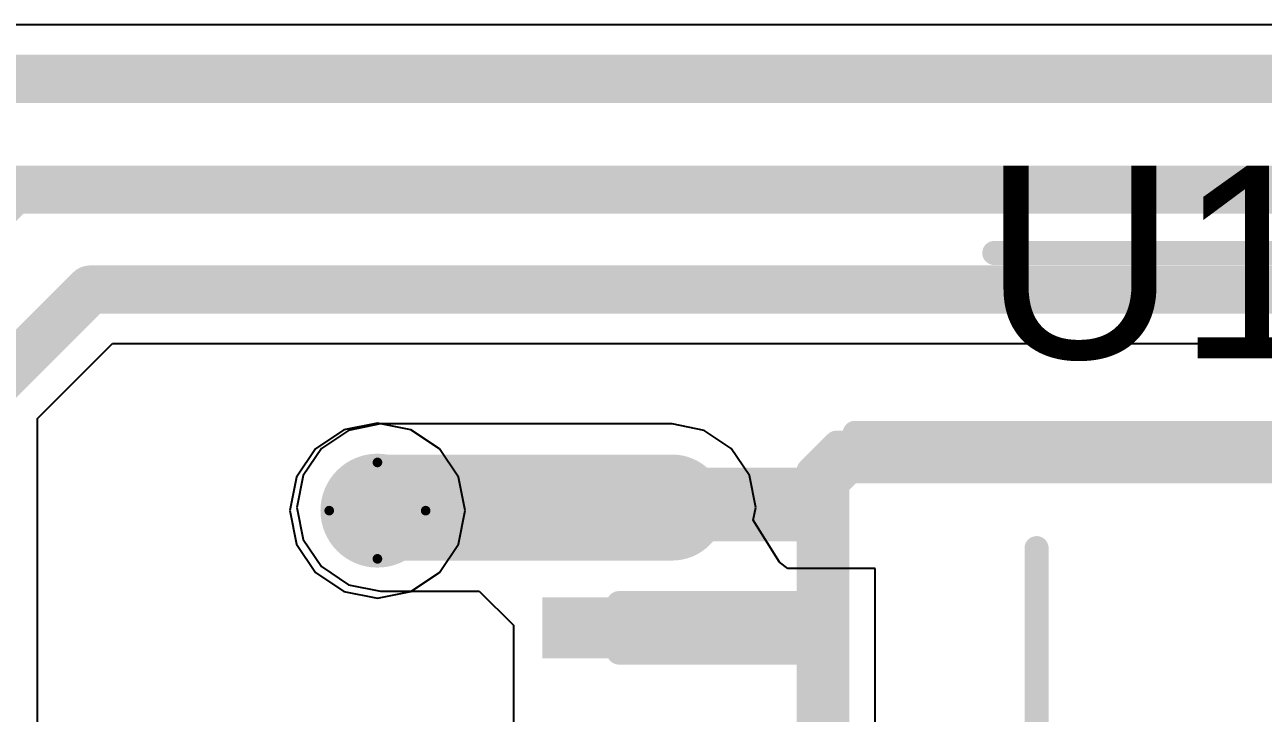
# Model space of a CAD drawing. Header units: millimetres. Extents: x -16 to 330, y -45 to 150.
# Drawn here: x 56.68 to 63.2, y 66.58 to 70.21 of the extents above; entities that cross this region are included whole.
import ezdxf

# ---------------------------------------------------------------- set-up
doc = ezdxf.new("R2010")
doc.units = ezdxf.units.MM
for name, color, linetype in [('BottomLayer', 5, 'Continuous'), ('BottomSolder', 6, 'Continuous'), ('DrillDrawing', 1, 'Continuous'), ('Mechanical13', 56, 'Continuous'), ('MidLayer1', 16, 'Continuous'), ('MidLayer2', 76, 'Continuous'), ('TopLayer', 1, 'Continuous'), ('TopOverlay', 2, 'Continuous'), ('TopPaste', 8, 'Continuous'), ('TopSolder', 216, 'Continuous'), ('ViaHoleLayer', 16, 'Continuous')]:
    doc.layers.add(name, color=color, linetype=linetype)
doc.styles.add('Arial', font='arial.ttf', dxfattribs={"height": 0.2})

# ---------------------------------------------------------------- blocks, each defined once
blk = doc.blocks.new('TSSOP_20_59')
at = {"layer": 'TopLayer'}
for points in [[(3.6, -2.115), (3.6, -2.435), (2, -2.435), (2, -2.115)], [(3.6, -2.765), (3.6, -3.085), (2, -3.085), (2, -2.765)]]:
    blk.add_hatch(color=1, dxfattribs=at).paths.add_polyline_path(points)
at = {"layer": 'TopPaste'}
for points in [[(3.6, -2.115), (3.6, -2.435), (2, -2.435), (2, -2.115)], [(3.6, -2.765), (3.6, -3.085), (2, -3.085), (2, -2.765)]]:
    blk.add_hatch(color=8, dxfattribs=at).paths.add_polyline_path(points)
at = {"layer": 'TopSolder'}
for points in [[(3.6, -2.115), (3.6, -2.435), (2, -2.435), (2, -2.115)], [(3.6, -2.765), (3.6, -3.085), (2, -3.085), (2, -2.765)]]:
    blk.add_hatch(color=216, dxfattribs=at).paths.add_polyline_path(points)
at = {"layer": 'TopOverlay', "const_width": 0.127}
blk.add_lwpolyline([(1.9542, -3.302), (-1.9066, -3.302)], dxfattribs=at)
at = {"layer": 'TopOverlay', "const_width": 0.0635}
blk.add_lwpolyline([(1.9224, -3.302, 1), (1.9859, -3.302, 1)], format="xyb", close=True, dxfattribs=at)

msp = doc.modelspace()

# ---------------------------------------------------------------- hatches: boundary and pattern name
at = {"layer": 'BottomLayer'}
h = msp.add_hatch(color=5, dxfattribs=at)
edge = h.paths.add_edge_path()
edge.add_arc((58.5349, 67.6512), 0.3, 0, 360)
at = {"layer": 'BottomSolder'}
h = msp.add_hatch(color=6, dxfattribs=at)
edge = h.paths.add_edge_path()
edge.add_arc((58.5349, 67.6512), 0.15, 0, 360)
at = {"layer": 'MidLayer1'}
h = msp.add_hatch(color=16, dxfattribs=at)
edge = h.paths.add_edge_path()
edge.add_arc((58.5349, 67.6512), 0.3, 0, 360)
at = {"layer": 'MidLayer2'}
h = msp.add_hatch(color=76, dxfattribs=at)
edge = h.paths.add_edge_path()
edge.add_arc((58.5349, 67.6512), 0.3, 0, 360)
at = {"layer": 'TopLayer'}
h = msp.add_hatch(color=1, dxfattribs=at)
edge = h.paths.add_edge_path()
edge.add_arc((58.5349, 67.6512), 0.3, 0, 360)
at = {"layer": 'TopSolder'}
h = msp.add_hatch(color=216, dxfattribs=at)
edge = h.paths.add_edge_path()
edge.add_arc((58.5349, 67.6512), 0.15, 0, 360)
at = {"layer": 'ViaHoleLayer'}
h = msp.add_hatch(color=16, dxfattribs=at)
edge = h.paths.add_edge_path()
edge.add_arc((58.5349, 67.6512), 0.15, 0, 360)

# ---------------------------------------------------------------- linework, layer by layer
at = {"layer": 'BottomLayer'}
for p, q in [((67.9154, 70.2111), (53.721, 70.2111)), ((56.745, 68.1362), (57.1401, 68.5313)), ((57.1401, 68.5313), (67.4762, 68.5313)), ((56.745, 66.0704), (56.745, 68.1362))]:
    msp.add_line(p, q, dxfattribs=at)
at = {"layer": 'BottomLayer', "const_width": 0.254}
for points in [[(53.721, 69.9262), (68.0334, 69.9262)], [(55.8951, 68.6205), (56.6166, 69.342)], [(56.6166, 69.342), (67.9701, 69.342)], [(56.4601, 68.2542), (57.0221, 68.8161)], [(57.0221, 68.8161), (67.5942, 68.8161)]]:
    msp.add_lwpolyline(points, dxfattribs=at)
at = {"layer": 'BottomLayer', "const_width": 0.127}
for points in [[(56.5531, 69.342, 1), (56.6801, 69.342, 1)], [(56.5531, 69.342, 1), (56.6801, 69.342, 1)], [(56.9586, 68.8161, 1), (57.0856, 68.8161, 1)], [(56.9586, 68.8161, 1), (57.0856, 68.8161, 1)]]:
    msp.add_lwpolyline(points, format="xyb", close=True, dxfattribs=at)
at = {"layer": 'DrillDrawing', "const_width": 0.0508}
for points in [[(58.2809, 67.6512), (58.5349, 67.9052)], [(58.5349, 67.9052), (58.7889, 67.6512)], [(58.2809, 67.6512), (58.5349, 67.3972)], [(58.5349, 67.3972), (58.7889, 67.6512)]]:
    msp.add_lwpolyline(points, dxfattribs=at)
at = {"layer": 'DrillDrawing', "const_width": 0.0254}
for points in [[(58.5222, 67.9052, 1), (58.5476, 67.9052, 1)], [(58.5222, 67.9052, 1), (58.5476, 67.9052, 1)], [(58.2682, 67.6512, 1), (58.2936, 67.6512, 1)], [(58.2682, 67.6512, 1), (58.2936, 67.6512, 1)], [(58.7762, 67.6512, 1), (58.8016, 67.6512, 1)], [(58.7762, 67.6512, 1), (58.8016, 67.6512, 1)], [(58.5222, 67.3972, 1), (58.5476, 67.3972, 1)], [(58.5222, 67.3972, 1), (58.5476, 67.3972, 1)]]:
    msp.add_lwpolyline(points, format="xyb", close=True, dxfattribs=at)
at = {"layer": 'Mechanical13', "const_width": 0.127}
for points in [[(61.7839, 69.0088), (65.7562, 69.0088)], [(61.7839, 69.0088), (65.7562, 69.0088)], [(60.8062, 67.8638), (60.9512, 68.0088)], [(60.9512, 68.0088), (65.0612, 68.0088)], [(60.9512, 68.0088), (61.0267, 67.8578)], [(60.8562, 67.8388), (60.9762, 67.9588)], [(60.9762, 67.9588), (65.0362, 67.9588)], [(60.8062, 67.8638), (60.9572, 67.7883)], [(60.8062, 67.8138), (60.8062, 67.8638)], [(60.8562, 61.6788), (60.8562, 67.8388)], [(60.9572, 67.7883), (61.0267, 67.8578)], [(61.0267, 67.8578), (64.9858, 67.8578)], [(59.8062, 67.8138), (60.2562, 67.8138)], [(59.8062, 67.5538), (59.8062, 67.8138)], [(60.2562, 67.8138), (60.3562, 67.8138)], [(60.2562, 67.5538), (60.2562, 67.8138)], [(60.3562, 67.8138), (60.6062, 67.8138)], [(60.3562, 67.5538), (60.3562, 67.8138)], [(60.6062, 67.8138), (60.8562, 67.8138)], [(60.6062, 67.5538), (60.6062, 67.8138)], [(60.9572, 61.7293), (60.9572, 67.7883)], [(59.8062, 67.5538), (60.2562, 67.5538)], [(60.2562, 67.5538), (60.3562, 67.5538)], [(60.3562, 67.5538), (60.6062, 67.5538)], [(60.6062, 67.5538), (60.8562, 67.5538)], [(60.8062, 67.1638), (60.8062, 67.5538)], [(62.0062, 59.5088), (62.0062, 67.4535)], [(62.0062, 59.5088), (62.0062, 67.4535)], [(59.8062, 67.1638), (60.2562, 67.1638)], [(59.8062, 66.9038), (59.8062, 67.1638)], [(60.2562, 67.1638), (60.3562, 67.1638)], [(60.2562, 66.9038), (60.2562, 67.1638)], [(60.3562, 67.1638), (60.6062, 67.1638)], [(60.3562, 66.9038), (60.3562, 67.1638)], [(60.6062, 67.1638), (60.8562, 67.1638)], [(60.6062, 66.9038), (60.6062, 67.1638)], [(59.8062, 66.9038), (60.2562, 66.9038)], [(60.2562, 66.9038), (60.3562, 66.9038)], [(60.3562, 66.9038), (60.6062, 66.9038)], [(60.6062, 66.9038), (60.8562, 66.9038)], [(60.8062, 66.5138), (60.8062, 66.9038)]]:
    msp.add_lwpolyline(points, dxfattribs=at)
at = {"layer": 'Mechanical13', "const_width": 0.0635}
for points in [[(61.7521, 69.0088, 1), (61.8156, 69.0088, 1)], [(61.7521, 69.0088, 1), (61.8156, 69.0088, 1)], [(60.9195, 68.0088, 1), (60.983, 68.0088, 1)], [(60.9195, 68.0088, 1), (60.983, 68.0088, 1)], [(60.9195, 68.0088, 1), (60.983, 68.0088, 1)], [(60.9445, 67.9588, 1), (61.008, 67.9588, 1)], [(60.9445, 67.9588, 1), (61.008, 67.9588, 1)], [(60.7745, 67.8638, 1), (60.838, 67.8638, 1)], [(60.7745, 67.8638, 1), (60.838, 67.8638, 1)], [(60.7745, 67.8638, 1), (60.838, 67.8638, 1)], [(60.8245, 67.8388, 1), (60.888, 67.8388, 1)], [(60.8245, 67.8388, 1), (60.888, 67.8388, 1)], [(60.995, 67.8578, 1), (61.0585, 67.8578, 1)], [(60.995, 67.8578, 1), (61.0585, 67.8578, 1)], [(60.995, 67.8578, 1), (61.0585, 67.8578, 1)], [(59.7745, 67.8138, 1), (59.838, 67.8138, 1)], [(59.7745, 67.8138, 1), (59.838, 67.8138, 1)], [(60.2245, 67.8138, 1), (60.288, 67.8138, 1)], [(60.2245, 67.8138, 1), (60.288, 67.8138, 1)], [(60.2245, 67.8138, 1), (60.288, 67.8138, 1)], [(60.3245, 67.8138, 1), (60.388, 67.8138, 1)], [(60.3245, 67.8138, 1), (60.388, 67.8138, 1)], [(60.3245, 67.8138, 1), (60.388, 67.8138, 1)], [(60.5745, 67.8138, 1), (60.638, 67.8138, 1)], [(60.5745, 67.8138, 1), (60.638, 67.8138, 1)], [(60.5745, 67.8138, 1), (60.638, 67.8138, 1)], [(60.7745, 67.8138, 1), (60.838, 67.8138, 1)], [(60.8245, 67.8138, 1), (60.888, 67.8138, 1)], [(60.9255, 67.7883, 1), (60.989, 67.7883, 1)], [(60.9255, 67.7883, 1), (60.989, 67.7883, 1)], [(60.9255, 67.7883, 1), (60.989, 67.7883, 1)], [(59.7745, 67.5538, 1), (59.838, 67.5538, 1)], [(59.7745, 67.5538, 1), (59.838, 67.5538, 1)], [(60.2245, 67.5538, 1), (60.288, 67.5538, 1)], [(60.2245, 67.5538, 1), (60.288, 67.5538, 1)], [(60.2245, 67.5538, 1), (60.288, 67.5538, 1)], [(60.3245, 67.5538, 1), (60.388, 67.5538, 1)], [(60.3245, 67.5538, 1), (60.388, 67.5538, 1)], [(60.3245, 67.5538, 1), (60.388, 67.5538, 1)], [(60.5745, 67.5538, 1), (60.638, 67.5538, 1)], [(60.5745, 67.5538, 1), (60.638, 67.5538, 1)], [(60.5745, 67.5538, 1), (60.638, 67.5538, 1)], [(60.7745, 67.5538, 1), (60.838, 67.5538, 1)], [(60.8245, 67.5538, 1), (60.888, 67.5538, 1)], [(61.9745, 67.4535, 1), (62.038, 67.4535, 1)], [(61.9745, 67.4535, 1), (62.038, 67.4535, 1)], [(59.7745, 67.1638, 1), (59.838, 67.1638, 1)], [(59.7745, 67.1638, 1), (59.838, 67.1638, 1)], [(60.2245, 67.1638, 1), (60.288, 67.1638, 1)], [(60.2245, 67.1638, 1), (60.288, 67.1638, 1)], [(60.2245, 67.1638, 1), (60.288, 67.1638, 1)], [(60.3245, 67.1638, 1), (60.388, 67.1638, 1)], [(60.3245, 67.1638, 1), (60.388, 67.1638, 1)], [(60.3245, 67.1638, 1), (60.388, 67.1638, 1)], [(60.5745, 67.1638, 1), (60.638, 67.1638, 1)], [(60.5745, 67.1638, 1), (60.638, 67.1638, 1)], [(60.5745, 67.1638, 1), (60.638, 67.1638, 1)], [(60.7745, 67.1638, 1), (60.838, 67.1638, 1)], [(60.8245, 67.1638, 1), (60.888, 67.1638, 1)], [(59.7745, 66.9038, 1), (59.838, 66.9038, 1)], [(59.7745, 66.9038, 1), (59.838, 66.9038, 1)], [(60.2245, 66.9038, 1), (60.288, 66.9038, 1)], [(60.2245, 66.9038, 1), (60.288, 66.9038, 1)], [(60.2245, 66.9038, 1), (60.288, 66.9038, 1)], [(60.3245, 66.9038, 1), (60.388, 66.9038, 1)], [(60.3245, 66.9038, 1), (60.388, 66.9038, 1)], [(60.3245, 66.9038, 1), (60.388, 66.9038, 1)], [(60.5745, 66.9038, 1), (60.638, 66.9038, 1)], [(60.5745, 66.9038, 1), (60.638, 66.9038, 1)], [(60.5745, 66.9038, 1), (60.638, 66.9038, 1)], [(60.7745, 66.9038, 1), (60.838, 66.9038, 1)], [(60.8245, 66.9038, 1), (60.888, 66.9038, 1)]]:
    msp.add_lwpolyline(points, format="xyb", close=True, dxfattribs=at)
at = {"layer": 'MidLayer1'}
for p, q in [((58.5349, 68.1125), (58.3584, 68.0774)), ((58.7115, 68.0774), (58.5349, 68.1125)), ((58.3584, 68.0774), (58.2088, 67.9774)), ((58.8611, 67.9774), (58.7115, 68.0774)), ((58.2088, 67.9774), (58.1088, 67.8277)), ((58.9611, 67.8277), (58.8611, 67.9774)), ((58.1088, 67.8277), (58.0737, 67.6512)), ((58.9962, 67.6512), (58.9611, 67.8277)), ((58.0737, 67.6512), (58.1088, 67.4747)), ((58.9611, 67.4747), (58.9962, 67.6512)), ((58.1088, 67.4747), (58.2088, 67.325)), ((58.8611, 67.325), (58.9611, 67.4747)), ((58.2088, 67.325), (58.3584, 67.2251)), ((58.7115, 67.2251), (58.8611, 67.325)), ((58.3584, 67.2251), (58.5349, 67.1899)), ((58.5349, 67.1899), (58.7115, 67.2251))]:
    msp.add_line(p, q, dxfattribs=at)
at = {"layer": 'TopLayer'}
for p, q in [((58.5512, 68.1078), (58.3828, 68.0743)), ((60.0868, 68.1078), (58.5512, 68.1078)), ((60.2552, 68.0743), (60.0868, 68.1078)), ((58.3828, 68.0743), (58.2399, 67.9788)), ((60.3981, 67.9788), (60.2552, 68.0743)), ((58.2399, 67.9788), (58.1445, 67.836)), ((60.4935, 67.836), (60.3981, 67.9788)), ((58.1445, 67.836), (58.111, 67.6675)), ((60.527, 67.6675), (60.4935, 67.836)), ((58.111, 67.6675), (58.1445, 67.499)), ((60.5136, 67.6002), (60.527, 67.6675)), ((60.6527, 67.3794), (60.5136, 67.6002)), ((58.1445, 67.499), (58.2399, 67.3562)), ((60.6969, 67.3462), (60.6527, 67.3794)), ((58.2399, 67.3562), (58.3828, 67.2608)), ((61.1555, 67.3462), (60.6969, 67.3462)), ((61.1555, 66.9502), (61.1555, 67.3462)), ((58.3828, 67.2608), (58.5512, 67.2273)), ((58.5512, 67.2273), (59.0711, 67.2273)), ((59.0711, 67.2273), (59.2507, 67.0476)), ((59.2507, 67.0476), (59.2507, 66.7214)), ((61.1555, 66.6962), (61.1555, 66.9502)), ((59.2507, 66.7214), (59.2507, 66.4674)), ((61.1555, 66.3002), (61.1555, 66.6962))]:
    msp.add_line(p, q, dxfattribs=at)
for points, const_width in [([(58.5512, 67.6675), (60.0868, 67.6675)], 0.5588), ([(60.1031, 67.6838), (60.1194, 67.7001)], 0.254)]:
    msp.add_lwpolyline(points, dxfattribs=dict(at, const_width=const_width))
for points, const_width in [([(58.4115, 67.6675, 1), (58.6909, 67.6675, 1)], 0.2794), ([(59.9471, 67.6675, 1), (60.2265, 67.6675, 1)], 0.2794), ([(60.0396, 67.6838, 1), (60.1666, 67.6838, 1)], 0.127), ([(60.0559, 67.7001, 1), (60.1829, 67.7001, 1)], 0.127)]:
    msp.add_lwpolyline(points, format="xyb", close=True, dxfattribs=dict(at, const_width=const_width))

# ---------------------------------------------------------------- block references
at = {"rotation": 180}
msp.add_blockref('TSSOP_20_59', (63.0031, 64.7588), dxfattribs=at)

# ---------------------------------------------------------------- texts
at = {"layer": 'TopOverlay', "style": 'Arial'}
msp.add_text('U14', height=1.016, dxfattribs=at).set_placement((61.7224, 68.4532))

doc.saveas('drawing.dxf')
